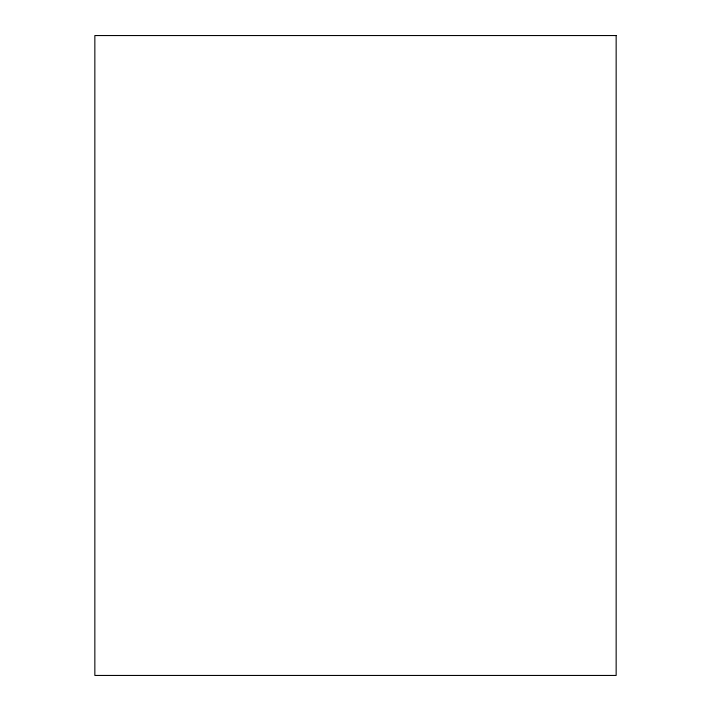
<?xml version="1.0" encoding="UTF-8"?>
<svg xmlns="http://www.w3.org/2000/svg" width="711" height="711" viewBox="0 0 711 711"><rect width="100%" height="100%" fill="white"/><g stroke="black" fill="none" stroke-linecap="round" stroke-linejoin="round"><path stroke-width="1.07" d="M616.153 35.55L94.847 35.55L94.847 675.45L616.153 675.45L616.153 35.55"/></g></svg>
